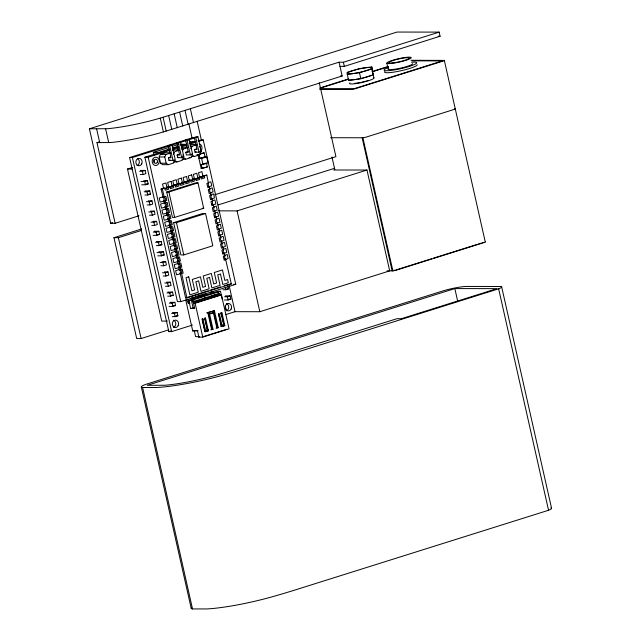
<?xml version="1.0" encoding="UTF-8"?>
<svg xmlns="http://www.w3.org/2000/svg" width="641" height="641" viewBox="0 0 641 641"><rect width="100%" height="100%" fill="white"/><g stroke="black" fill="none" stroke-linecap="round" stroke-linejoin="round"><path stroke-width="0.96" d="M206.811 175.065L203.758 176.267A2.083 1.771 -89.9 0 1 201.338 177.028L198.63 177.886A2.083 1.771 -89.9 0 1 196.21 178.639L193.502 179.496A2.083 1.771 -89.9 0 1 191.082 180.257L188.374 181.107A2.083 1.771 -89.9 0 1 185.962 181.868L183.174 182.741A2.083 1.771 -89.9 0 1 180.754 183.502L178.046 184.352A2.083 1.771 -89.9 0 1 175.634 185.113L172.918 185.97A2.083 1.771 -89.9 0 1 170.506 186.723L168.976 186.539L166.468 187.581A2.083 1.771 -89.9 0 1 164.048 188.334L161.043 189.039L163.151 197.444A2.083 1.771 -89.9 0 1 163.792 200.296L164.513 203.493A2.083 1.771 -89.9 0 1 165.154 206.346L165.875 209.543A2.083 1.771 -89.9 0 1 166.524 212.395L167.237 215.592A2.083 1.771 -89.9 0 1 167.886 218.445L168.623 221.73A2.083 1.771 -89.9 0 1 169.264 224.582L169.985 227.779A2.083 1.771 -89.9 0 1 170.626 230.632L171.347 233.837A2.083 1.771 -89.9 0 1 171.996 236.689L172.717 239.886A2.083 1.771 -89.9 0 1 173.358 242.739L174.08 245.936A2.083 1.771 -89.9 0 1 174.721 248.788L175.442 251.985A2.083 1.771 -89.9 0 1 176.083 254.838L176.804 258.035A2.083 1.771 -89.9 0 1 177.445 260.887L178.166 264.084A2.083 1.771 -89.9 0 1 178.815 266.936L179.528 270.133A2.083 1.771 -89.9 0 1 180.177 272.986L185.594 297.937L186.924 297.945L231.353 283.971L225.552 259.14A2.083 1.771 -89.9 0 1 224.903 256.288L224.182 253.091A2.083 1.771 -89.9 0 1 223.541 250.238L222.82 247.033A2.083 1.771 -89.9 0 1 222.179 244.181L221.457 240.984A2.083 1.771 -89.9 0 1 220.816 238.131L220.095 234.935A2.083 1.771 -89.9 0 1 219.454 232.082L218.733 228.885A2.083 1.771 -89.9 0 1 218.084 226.033L217.363 222.836A2.083 1.771 -89.9 0 1 216.722 219.983L216.001 216.786A2.083 1.771 -89.9 0 1 215.36 213.934L214.639 210.737A2.083 1.771 -89.9 0 1 213.998 207.884L213.261 204.599A2.083 1.771 -89.9 0 1 212.612 201.747L211.891 198.55A2.083 1.771 -89.9 0 1 211.25 195.697L210.528 192.5A2.083 1.771 -89.9 0 1 209.887 189.648L209.166 186.451A2.083 1.771 -89.9 0 1 208.525 183.598L206.811 175.065L202.428 176.267A2.083 1.771 -89.9 0 1 201.346 177.237M180.554 183.318L176.716 184.352A2.083 1.771 -89.9 0 1 174.304 185.113L171.588 185.962A2.083 1.771 -89.9 0 1 170.057 187.004M185.762 181.683L181.844 182.741A2.083 1.771 -89.9 0 1 180.313 183.783M190.882 180.073L187.044 181.107A2.083 1.771 -89.9 0 1 185.513 182.148M196.01 178.462L192.172 179.496A2.083 1.771 -89.9 0 1 191.098 180.466M201.138 176.844L197.3 177.877A2.083 1.771 -89.9 0 1 195.769 178.919M182.941 155.074L183.55 157.758L182.308 160.274L177.004 161.949L174.865 160.482L173.623 163.006L168.319 164.681L162.686 164.665L160.554 163.207L159.136 156.949L160.378 154.425L165.682 152.75L170.378 152.758M168.319 164.681L166.187 163.215L164.769 156.957L166.011 154.433L170.434 153.039M173.455 154.225L174.689 151.701L179.111 150.306M176.916 150.643L177.741 148.96M182.549 150.651L183.374 148.968L187.797 147.582M185.602 147.911L186.427 146.228M190.818 148.76L192.06 146.236L196.475 144.85M181.932 159.208L185.682 159.216L190.994 157.55L192.228 155.026L194.367 156.484L199.672 154.818L200.913 152.294L200.304 149.609M186.924 297.945L181.507 272.986A2.083 1.771 -89.9 0 0 180.866 270.133L180.145 266.936A2.083 1.771 -89.9 0 0 179.496 264.084L178.775 260.887A2.083 1.771 -89.9 0 0 178.134 258.035L177.413 254.838A2.083 1.771 -89.9 0 0 176.772 251.985L176.051 248.788A2.083 1.771 -89.9 0 0 175.41 245.936L174.689 242.739A2.083 1.771 -89.9 0 0 174.048 239.886L173.326 236.689A2.083 1.771 -89.9 0 0 172.677 233.837L171.964 230.64A2.083 1.771 -89.9 0 0 171.315 227.787L170.594 224.59A2.083 1.771 -89.9 0 0 169.953 221.738L169.216 218.453A2.083 1.771 -89.9 0 0 168.575 215.6L167.854 212.395A2.083 1.771 -89.9 0 0 167.205 209.543L166.484 206.346A2.083 1.771 -89.9 0 0 165.843 203.493L165.122 200.296A2.083 1.771 -89.9 0 0 164.481 197.444L162.918 197.332M483.13 242.514L482.024 242.883M396.026 269.941L431.545 258.764M139.017 215.777L115.14 223.284L110.709 223.276L89.411 128.793L397.019 32.05L439.149 32.114L440.079 36.249L344.337 66.36L339.978 66.327M89.411 128.793L107.231 128.713A47.122 6.474 -12.7 0 0 160.274 118.12L339.049 62.193L343.392 62.233L439.149 32.114M115.14 223.284L96.967 142.614L98.874 142.014M96.967 142.614L110.34 142.534A47.122 6.474 -12.7 0 0 163.391 131.934L342.166 76.007L339.049 62.193M319.899 87.937L348.384 78.979M372.117 71.52L388.262 66.44M319.923 88.282L348.496 79.3M372.309 71.808L388.502 66.72M192.444 325.067L171.636 331.613L168.823 331.605L129.594 157.534L192.965 137.599L194.84 137.607M168.415 157.758L170.963 157.758L168.238 145.659L171.9 144.962L175.217 159.689L172.998 160.386L169 160.378L168.415 157.758L170.634 157.061M177.092 155.026L179.64 155.034L176.916 142.935L180.578 142.238L183.895 156.957L181.675 157.654L177.685 157.646L177.092 155.026L179.312 154.329M185.778 152.294L188.326 152.302L185.602 140.203L189.263 139.506L192.58 154.225L190.361 154.922L186.371 154.922L185.778 152.294L187.997 151.596M194.455 149.569L197.011 149.569L194.279 137.47L197.941 136.773L201.258 151.492L199.039 152.197L195.048 152.189L194.455 149.569L196.683 148.872M168.238 145.659L171.9 144.962M176.916 142.935L180.578 142.238M185.602 140.203L189.263 139.506M194.279 137.47L197.941 136.773M129.594 157.534L132.407 157.534L186.323 140.579M188.214 139.986L194.832 137.903M153.968 155.17L153.343 152.374L168.615 147.574M172.429 146.372L178.158 144.57M169.472 149.081L158.976 152.382L153.343 152.374M172.333 148.183L178.062 146.38M180.922 145.483L184.744 144.281L180.049 144.273M198.005 140.507L203.229 139.914L235.776 284.316L180.746 301.623L177.421 301.615L144.882 157.221L169.544 149.457M172.389 148.568L178.086 146.773M180.93 145.884L186.627 144.089M189.472 143.191L195.16 141.405M144.882 157.221L148.207 157.221L169.08 150.659M172.87 149.465L178.567 147.678M181.411 146.781L187.1 144.986M189.952 144.097L195.641 142.302M198.486 141.413L203.229 139.914M172.597 150.579L174.368 150.026L179.063 150.034M181.283 147.847L183.046 147.294L187.741 147.302M189.96 145.122L191.731 144.562L196.426 144.57M167.381 321.101L161.748 321.093L127.487 169.032L132.695 167.389M169 160.378L170.113 160.034M177.685 157.646L178.799 157.301M195.048 152.189L196.162 151.837M139.586 171.291L142.39 171.299L145.13 170.434L145.86 173.671L143.119 174.528L140.315 174.528M199.728 153.904L204.142 152.83L205.056 156.861L199.928 158.479L199.022 154.441M199.872 154.177L204.142 152.83M200.641 157.934L202.348 157.398M198.926 158.471L201.595 158.479L206.714 156.869L208.085 162.918L202.957 164.529L200.296 164.529M140.964 181.539L144.698 181.539L147.438 180.682L148.167 183.911L145.427 184.776L141.693 184.768M202.997 163.992L205.561 163.183M198.021 154.441L201.202 168.559L207.323 166.948L206.418 162.918M201.202 168.559L207.323 166.948M144.201 191.787L147.013 191.787L149.746 190.93L150.475 194.159L147.734 195.016L144.93 195.016M161.043 189.039L165.378 188.342A2.083 1.771 -89.9 0 0 167.798 187.581L170.306 186.547M166.708 191.996L195.753 182.861L197.973 182.861L203.702 208.277L174.648 217.411L172.429 217.403L166.708 191.996L168.92 191.996L197.973 182.861M208.149 182.653L210.841 181.812L211.754 185.842L209.062 186.691M208.581 182.941L206.875 183.478L207.788 187.509L209.495 186.972M146.444 201.707L149.249 201.707L151.981 200.849L152.71 204.078L149.978 204.944L147.166 204.936M209.511 188.71L212.203 187.861L213.116 191.891L210.424 192.741M209.952 188.991L208.237 189.528L209.15 193.566L210.857 193.021M110.709 223.276L112.616 222.675M148.752 211.955L151.556 211.955L154.297 211.097L155.018 214.326L152.286 215.184L149.481 215.184M210.881 194.76L213.573 193.911L214.479 197.941L210.889 199.071M211.314 195.04L209.599 195.577L210.512 199.615L212.219 199.079M214.735 194.768L335.924 156.652L319.274 82.785M212.243 200.809L214.935 199.96L215.841 203.998L213.149 204.84M212.676 201.09L210.969 201.627L211.875 205.665L213.581 205.128M151.06 222.195L153.864 222.203L156.604 221.337L157.333 224.574L154.593 225.432L151.789 225.432M168.647 329.883L141.116 338.536L136.685 338.536L113.962 237.699L141.661 228.981M218.084 204.944L334.626 168.295M213.621 206.947L216.313 206.098L217.227 210.136L214.535 210.977M214.062 207.227L212.347 207.764L213.261 211.802L214.967 211.266M113.962 237.699L118.393 237.699L141.18 230.536M173.615 222.651L202.66 213.517L205.545 213.517L212.82 245.783L183.767 254.926L180.882 254.918L173.615 222.651L176.491 222.651L205.545 213.517M214.991 212.996L217.684 212.147L218.589 216.185L215.897 217.027M215.424 213.277L213.709 213.814L214.623 217.852L216.329 217.315M153.295 232.122L156.1 232.122L158.84 231.265L159.569 234.494L156.829 235.351L153.087 235.351M218.509 210.849L237.098 210.881L366.973 170.033L389.704 270.871L259.821 311.718L234.39 311.678M216.354 219.046L219.046 218.196L219.951 222.235L217.259 223.076M216.786 219.326L215.08 219.871L215.985 223.901L217.692 223.364M155.603 242.362L158.407 242.37L161.147 241.505L161.877 244.742L159.136 245.599L156.332 245.599M217.716 225.095L220.408 224.246L221.313 228.284L218.621 229.125M218.148 225.384L216.442 225.92L217.347 229.951L219.054 229.414M219.078 231.145L221.77 230.303L222.675 234.334L219.991 235.183M219.51 231.433L217.804 231.97L218.709 236L220.424 235.463M156.981 252.61L160.715 252.61L163.455 251.753L164.184 254.982L161.444 255.847L157.702 255.839M220.44 237.194L223.132 236.353L224.046 240.383L221.353 241.232M220.873 237.482L219.166 238.019L220.079 242.05L221.786 241.513M221.802 243.243L224.494 242.402L225.408 246.432L222.715 247.282M222.243 243.532L220.528 244.069L221.441 248.099L223.148 247.562M160.146 262.53L162.95 262.538L165.69 261.672L166.42 264.909L163.679 265.767L160.875 265.767M223.172 249.293L225.864 248.452L226.77 252.482L223.18 253.612M223.605 249.581L221.89 250.118L222.804 254.148L224.51 253.612M162.453 272.778L165.266 272.778L167.998 271.92L168.727 275.149L165.987 276.015L163.183 276.007M224.534 255.35L227.226 254.501L228.132 258.531L225.44 259.381M224.967 255.631L223.26 256.168L224.166 260.206L225.872 259.661M164.769 283.018L167.573 283.026L170.306 282.16L171.035 285.397L168.303 286.255L165.498 286.255M167.005 292.945L169.809 292.945L172.549 292.088L173.27 295.317L170.538 296.182L167.734 296.174M185.594 297.937L208.277 290.806M210.168 290.213L220.568 286.936M224.35 285.75L229.077 284.259M169.312 303.185L172.117 303.193L174.857 302.328L175.586 305.565L172.846 306.422L169.104 306.422M186.635 299.98L187.997 299.547L189.616 302.776L188.246 303.209L186.635 299.98L185.746 299.98L192.717 330.932L197.532 330.94L198.918 337.094L199.447 336.621L195.609 336.613L194.223 330.46L192.717 330.932M213.757 293.322L212.948 291.703L210.697 292.136L211.057 293.746M219.831 294.94L219.47 293.33L193.149 301.607L194.608 308.057L190.601 308.481L188.783 300.413L217.836 291.278L220.472 291.286L222.291 299.347M188.783 300.413L191.419 300.421L220.472 291.286M222.988 289.748L225.8 289.756L228.533 288.891L227.988 286.471M216.546 296.575L211.698 296.567L193.205 302.456L192.148 297.753M193.518 303.217L195.12 303.217L221.433 294.94L229.069 328.825L202.756 337.102L198.43 337.094M224.574 296.767L227.379 296.767L230.119 295.91L230.84 299.139L228.108 300.004L224.366 299.996M171.62 313.433L174.424 313.441L177.164 312.576L177.894 315.805L175.153 316.67L172.349 316.662M190.601 308.481L194.608 308.057M214.431 310.749L206.963 312.816L214.431 310.749L218.252 327.695L215.993 328.12M208.694 314.002L209.583 314.002L213.036 329.33L212.147 329.33L208.694 314.002L212.54 312.792L213.429 312.792L216.882 328.12M209.583 314.002L213.429 312.792M205.521 318.088L204.832 318.305L207.516 330.203L205.593 330.812L202.909 318.914L202.227 319.122L205.088 331.83L208.381 330.796L205.521 318.088L204.631 318.088M221.281 313.129L221.962 312.92L224.831 325.62L221.538 326.654L218.677 313.954L219.358 313.737L222.042 325.636L223.965 325.035L221.281 313.129L220.392 313.129M168.823 331.605L170.714 331.012M225.552 314.651L235.015 311.678L229.093 285.421M433.452 258.163L476.311 244.686M478.218 244.085L481.07 243.187M203.093 319.715L202.203 319.715L204.703 330.804L205.985 330.403M218.469 313.737L221.153 325.636L223.965 325.035M204.727 331.052L208.429 329.891M205.024 331.573L208.381 330.796M220.648 326.654L224.831 325.62M210.785 329.762L213.036 329.33M203.237 336.669L226.818 329.25M454.83 288.578L147.23 385.321L165.041 385.249A47.122 6.474 -12.7 0 0 218.092 374.648L220.905 373.815A362.085 49.766 -12.7 0 0 242.875 367.141L396.907 318.705L401.346 318.713L496.959 288.642L454.83 288.578L457.69 301.262M142.606 387.476A14.879 2.043 -12.7 0 1 146.212 384.239L443.564 290.726A18.781 2.58 -12.7 0 1 466.103 286.439L500.469 286.487A12.419 1.707 -12.7 0 1 498.642 288.819L246.256 368.19A179.496 24.67 -12.7 0 1 224.142 374.825A58.251 8.004 -12.7 0 1 156.58 387.493L142.606 387.476L192.516 608.926L206.49 608.95A58.251 8.004 -12.7 0 0 274.052 596.274A179.496 24.67 -12.7 0 0 296.166 589.648L548.552 510.268A12.419 1.707 -12.7 0 0 550.843 508.001M347.101 74.42L359.481 72.713L371.828 68.956L371.804 66.896L359.425 68.603L347.077 72.369L348.464 80.47L360.843 78.763L373.19 75.005L371.804 66.896M395.096 270.206L393.718 270.334M454.589 108.722L455.238 108.81A3.445 0.473 -12.7 0 1 454.765 109.234L365.546 137.294A3.445 0.473 -12.7 0 1 362.87 137.767L330.62 137.719M485.237 241.913A3.445 0.473 -12.7 0 1 484.764 242.338L395.545 270.398A3.445 0.473 -12.7 0 1 392.869 270.871L387.028 270.871M438.123 36.249L440.079 36.249M411.009 60.294L444.333 60.406A3.445 0.473 -12.7 0 1 443.86 60.831L354.641 88.891A3.445 0.473 -12.7 0 1 351.012 89.363L319.707 89.323M412.171 60.839L442.314 60.919L354.144 88.706L320.356 88.778M340.211 76.007L342.166 76.007M190.177 146.236L192.06 146.236M181.499 148.968L183.374 148.968M190.585 154.225L192.58 154.225M160.378 154.425L166.011 154.433M196.859 154.81L199.672 154.818M191.547 156.484L194.367 156.484M204.054 156.861L206.714 156.869M159.136 156.949L164.769 156.957M181.9 156.957L183.895 156.957M189.111 157.542L190.994 157.55M173.246 161.941L177.004 161.949M160.554 163.207L166.187 163.215M127.487 169.032L132.174 169.04M333.713 169.985L366.973 170.033M140.459 170.426L145.13 170.434M202.524 175.995L204.207 175.882L204.663 177.902L201.242 178.975L200.785 176.956M201.338 177.028L199.455 176.956L198.502 172.717L201.923 171.644L202.876 175.882M197.396 177.605L199.079 177.493L199.535 179.512L196.114 180.586L195.665 178.567L194.335 178.567L193.374 174.336L196.795 173.254L197.749 177.493M192.268 179.216L193.598 179.216M143.696 180.674L147.438 180.682M187.14 180.826L188.47 180.834M181.94 182.461L183.27 182.469M146.3 183.911L148.167 183.911M176.812 184.079L178.142 184.079M175.434 184.929L173.751 185.041L172.798 180.802L176.211 179.728L177.164 183.967L178.502 183.967L178.951 185.986L175.538 187.06L175.081 185.041M171.692 185.69L173.022 185.69M166.564 187.3L168.246 187.196L168.703 189.207L165.282 190.281L164.825 188.27L163.495 188.262L162.542 184.031L165.963 182.957L166.916 187.188M163.848 188.158L165.178 188.158M145.074 190.922L149.746 190.93M148.608 194.159L150.475 194.159M163.639 200.537L164.969 200.537M148.247 200.841L151.981 200.849M164.28 203.381L165.61 203.381M212.163 204.711L213.493 204.711M165.001 206.586L166.331 206.586M202.219 208.269L203.702 208.277M165.642 209.431L166.972 209.431M150.555 211.089L154.297 211.097M166.364 212.636L167.694 212.636M167.005 215.48L168.335 215.48M214.903 216.898L216.241 216.898M167.726 218.685L169.056 218.685M152.862 221.337L156.604 221.337M168.391 221.618L169.721 221.618M169.112 224.823L170.442 224.823M169.753 227.667L171.083 227.667M170.474 230.872L171.804 230.872M154.161 231.257L158.84 231.265M171.115 233.717L172.445 233.717M157.694 234.494L159.569 234.494M171.836 236.922L173.166 236.922M172.477 239.766L173.807 239.774M156.468 241.497L161.147 241.505M173.206 242.971L174.536 242.971M160.002 244.734L161.877 244.742M173.847 245.815L175.177 245.824M174.568 249.02L175.898 249.029M158.784 251.745L163.455 251.753M175.209 251.873L176.539 251.873M223.084 253.203L224.422 253.203M162.317 254.982L164.184 254.982M175.93 255.07L177.261 255.078M176.571 257.922L177.902 257.922M224.454 259.252L225.784 259.252M177.293 261.127L178.623 261.127M161.949 261.672L165.69 261.672M177.934 263.972L179.264 263.972M178.655 267.177L179.985 267.177M179.296 270.021L180.626 270.021M164.264 271.912L167.998 271.92M180.017 273.226L181.347 273.226M166.572 282.16L170.306 282.16M230.023 283.963L231.353 283.971M233.276 284.316L235.776 284.316M226.666 288.891L228.533 288.891M212.059 291.703L212.948 291.703M167.87 292.08L172.549 292.088M214.567 294.932L221.433 294.94M171.403 295.317L173.27 295.317M213.197 295.365L219.182 295.373L195.601 302.784L193.606 302.784M225.44 295.902L230.119 295.91M204.904 298.706L204.07 293.995M228.973 299.139L230.84 299.139M187.116 299.547L187.997 299.547M192.765 301.174L194.519 301.174M170.177 302.328L174.857 302.328M188.246 303.209L190 303.209M173.711 305.557L175.586 305.565M172.485 312.568L177.164 312.576M221.962 312.92L221.081 312.912L223.941 325.62M220.576 313.938L221.465 313.938M218.653 314.539L219.543 314.547M176.019 315.805L177.894 315.805M202.027 318.906L202.909 318.914M221.153 325.636L222.042 325.636M218.252 327.695L217.363 327.687L213.541 310.749M206.626 330.203L207.516 330.203M194.223 330.46L198.061 330.46M204.703 330.804L205.593 330.812M183.55 157.758L185.682 159.216M199.808 176.844L200.008 177.028A2.083 1.771 -89.9 0 0 200.433 177.237M189.552 180.073L189.752 180.249A2.083 1.771 -89.9 0 0 190.185 180.466M184.424 181.683L184.632 181.868A2.083 1.771 -89.9 0 0 185.057 182.076M179.224 183.318L179.424 183.502A2.083 1.771 -89.9 0 0 179.857 183.711M168.976 186.539L169.176 186.723A2.083 1.771 -89.9 0 0 169.601 186.932M343.392 62.233L344.337 66.36M501.663 286.888L551.572 508.337M498.642 288.819L548.552 510.268M444.357 60.486L485.261 241.986M386.827 63.147L388.19 69.196M371.828 68.956L373.951 78.042M359.481 72.713L360.843 78.763M362.87 137.767L392.869 270.871M362.157 137.791L392.148 270.895M331.974 157.013L334.818 169.641M237.098 210.881L259.821 311.718M197.132 121.197L201.29 139.666M190.409 108.938L193.518 122.76M201.595 158.479L202.957 164.529M195.721 137.47L199.039 152.197M201.29 164.529L202.203 168.559M188.919 124.098L191.988 137.711M225.247 287.328L225.8 289.756M227.379 296.767L228.108 300.004M185.057 110.613L188.174 124.426M225.255 305.845L226.345 310.701M187.044 140.203L190.361 154.922M179.656 112.287L182.765 126.101M217.836 291.278L218.645 294.868M223.156 324.458L223.589 326.373M174.192 113.954L177.301 127.767M178.358 142.935L181.675 157.654M211.426 295.357L211.698 296.567M168.671 115.62L171.78 129.434M205.777 293.458L206.202 295.341M205.553 293.458L205.977 295.341M203.846 293.995L204.271 295.878M207.852 312.824L211.666 329.762M169.681 145.667L172.998 160.386M163.094 117.287L166.203 131.101M202.836 294.387L203.261 296.27M201.13 294.924L201.554 296.807M200.905 294.924L201.33 296.807M160.274 118.12L163.391 131.934M199.92 295.301L200.345 297.184M199.696 295.301L200.12 297.184M204.832 318.994L207.492 330.796M198.213 295.838L198.638 297.72M197.989 295.838L198.414 297.72M197.164 296.166L197.588 298.049M195.457 296.711L195.882 298.586M195.233 296.711L195.657 298.586M193.854 297.208L194.279 299.091M195.12 303.217L202.756 337.102M176.491 222.651L183.767 254.926M168.92 191.996L174.648 217.411M191.923 297.745L192.348 299.627M191.419 300.421L193.237 308.489M162.381 189.039L164.248 197.332M148.207 157.221L180.746 301.623M142.39 171.299L143.119 174.528M144.698 181.539L145.427 184.776M147.013 191.787L147.734 195.016M149.249 201.707L149.978 204.944M151.556 211.955L152.286 215.184M153.864 222.203L154.593 225.432M156.1 232.122L156.829 235.351M158.407 242.37L159.136 245.599M160.715 252.61L161.444 255.847M162.95 262.538L163.679 265.767M165.266 272.778L165.987 276.015M167.573 283.026L168.303 286.255M169.809 292.945L170.538 296.182M172.117 303.193L172.846 306.422M174.424 313.441L175.153 316.67M132.407 157.534L171.636 331.613M105.605 128.817L108.722 142.631M96.599 128.801L99.716 142.614M118.393 237.699L141.116 338.536M141.3 386.9L191.21 608.357M192.516 608.926A14.879 2.043 -12.7 0 1 191.282 608.117M412.612 63.643A12.524 1.723 -12.7 0 1 399.335 68.411A12.524 1.723 -12.7 0 1 388.47 68.675M411.434 62.249A16.73 2.3 -12.7 0 1 412.443 65.35A16.73 2.3 -12.7 0 1 389.367 70.598A16.73 2.3 -12.7 0 1 388.358 67.489M417.171 64.733A16.73 2.3 -12.7 0 1 399.431 71.095A16.73 2.3 -12.7 0 1 384.912 71.447M368.279 80.421A10.416 1.434 -12.7 0 1 366.828 80.886M366.043 81.119A10.416 1.434 -12.7 0 1 364.376 81.575M363.511 81.792A10.416 1.434 -12.7 0 1 361.74 82.208M360.859 82.393A10.416 1.434 -12.7 0 1 354.545 83.37M372.613 73.643A12.524 1.723 -12.7 0 1 372.629 74.556M371.411 75.245A12.524 1.723 -12.7 0 1 359.24 78.803A12.524 1.723 -12.7 0 1 349.016 79.772M373.527 77.673A12.524 1.723 -12.7 0 1 361.748 82.505A12.524 1.723 -12.7 0 1 349.914 82.897M153.648 159.857A2.083 1.771 -89.9 0 1 153.928 162.381M199.367 143.872A4.175 3.534 -89.9 0 1 201.947 147.366A4.175 3.534 -89.9 0 1 200.208 151.524M195.946 144.946A4.175 3.534 -89.9 0 1 196.683 144.281M199.696 146.428A2.083 1.771 -89.9 0 1 200.208 147.903M189.239 143.528A3.71 3.141 -89.9 0 1 194.183 142.767M137.767 158.832A3.71 3.141 -89.9 0 1 139.305 162.526A3.71 3.141 -89.9 0 1 136.998 165.626M226.417 303.586A3.71 3.141 -89.9 0 1 228.741 307.175A3.71 3.141 -89.9 0 1 226.409 310.749M173.463 320.236A3.71 3.141 -89.9 0 1 175.786 323.825A3.71 3.141 -89.9 0 1 173.455 327.407M189.96 141.805A3.71 3.141 -89.9 0 1 191.371 142.767M171.091 181.339L167.67 182.421L168.623 186.651L169.953 186.651L170.41 188.67L173.823 187.597L173.374 185.578L172.044 185.578L171.091 181.339M181.339 178.118L177.926 179.192L178.879 183.43L180.209 183.43L180.666 185.449L184.079 184.376L183.622 182.356L182.292 182.356L181.339 178.118M186.539 176.483L183.126 177.557L184.079 181.796L185.409 181.796L185.866 183.815L189.279 182.733L188.823 180.722L187.493 180.714L186.539 176.483M191.667 174.873L188.254 175.946L189.207 180.177L190.537 180.185L190.986 182.196L194.407 181.123L193.951 179.103L192.621 179.103L191.667 174.873M162.822 196.915L159.232 198.045L160.146 202.075L166.772 200.409L165.859 196.378L162.822 196.915M164.184 202.965L160.595 204.094L161.508 208.125L168.134 206.458L167.229 202.428L164.184 202.965M165.546 209.014L161.957 210.144L162.87 214.174L169.496 212.508L168.591 208.477L165.546 209.014M166.916 215.064L163.327 216.193L164.232 220.224L170.859 218.565L169.953 214.527L166.916 215.064M168.295 221.201L164.705 222.331L165.618 226.361L172.245 224.703L171.339 220.664L168.295 221.201M169.657 227.251L166.067 228.38L166.981 232.411L173.607 230.752L172.701 226.714L169.657 227.251M171.027 233.3L167.437 234.43L168.343 238.46L174.969 236.801L174.064 232.763L171.027 233.3M172.389 239.349L168.799 240.479L169.705 244.517L176.331 242.851L175.426 238.813L172.389 239.349M173.751 245.399L170.161 246.529L171.067 250.567L177.701 248.9L176.788 244.87L173.751 245.399M175.113 251.456L171.524 252.578L172.437 256.616L179.063 254.95L178.15 250.919L175.113 251.456M176.475 257.506L172.886 258.627L173.799 262.666L180.425 260.999L179.52 256.969L176.475 257.506M177.837 263.555L174.248 264.685L175.161 268.715L181.788 267.049L180.882 263.018L177.837 263.555M179.208 269.605L175.618 270.734L176.523 274.765L183.15 273.098L182.244 269.068L179.208 269.605M188.758 276.848L186.018 277.705L189.88 294.852L198.237 292.224L195.882 281.736L198.614 280.878L200.978 291.359L209.158 288.787L206.795 278.298L209.527 277.441L211.891 287.929L220.095 285.349L217.732 274.861L220.464 274.003L222.828 284.492L228.3 282.769L227.571 279.54L224.839 280.405L222.475 269.917L214.27 272.497L216.634 282.985L213.693 283.907L211.33 273.419L203.197 275.975L205.561 286.463L202.828 287.32L200.465 276.84L192.26 279.42L194.624 289.9L191.891 290.766L188.758 276.848M390.778 63.491A12.524 1.723 -12.7 0 0 410.969 58.115A12.524 1.723 -12.7 0 0 395.361 59.501A12.524 1.723 -12.7 0 0 390.778 63.491M392.172 62.97A10.416 1.434 -12.7 0 0 408.966 58.491A10.416 1.434 -12.7 0 0 395.978 59.645A10.416 1.434 -12.7 0 0 392.172 62.97M353.359 73.531A12.524 1.723 -12.7 0 0 371.676 67.954A12.524 1.723 -12.7 0 0 353.319 70.486A12.524 1.723 -12.7 0 0 353.359 73.531M158.784 163.431A4.175 3.534 -89.9 0 0 155.731 157.165A4.175 3.534 -89.9 0 0 152.654 163.423A4.175 3.534 -89.9 0 0 158.784 163.431M157.253 162.381A2.083 1.771 -89.9 0 0 155.723 159.248A2.083 1.771 -89.9 0 0 154.185 162.381A2.083 1.771 -89.9 0 0 157.253 162.381M178.182 325.684A3.71 3.141 -89.9 0 0 175.466 320.115A3.71 3.141 -89.9 0 0 172.733 325.676A3.71 3.141 -89.9 0 0 178.182 325.684M141.725 163.904A3.71 3.141 -89.9 0 0 139.009 158.335A3.71 3.141 -89.9 0 0 136.277 163.896A3.71 3.141 -89.9 0 0 141.725 163.904M231.137 309.034A3.71 3.141 -89.9 0 0 228.42 303.457A3.71 3.141 -89.9 0 0 225.688 309.018A3.71 3.141 -89.9 0 0 231.137 309.034"/></g></svg>
